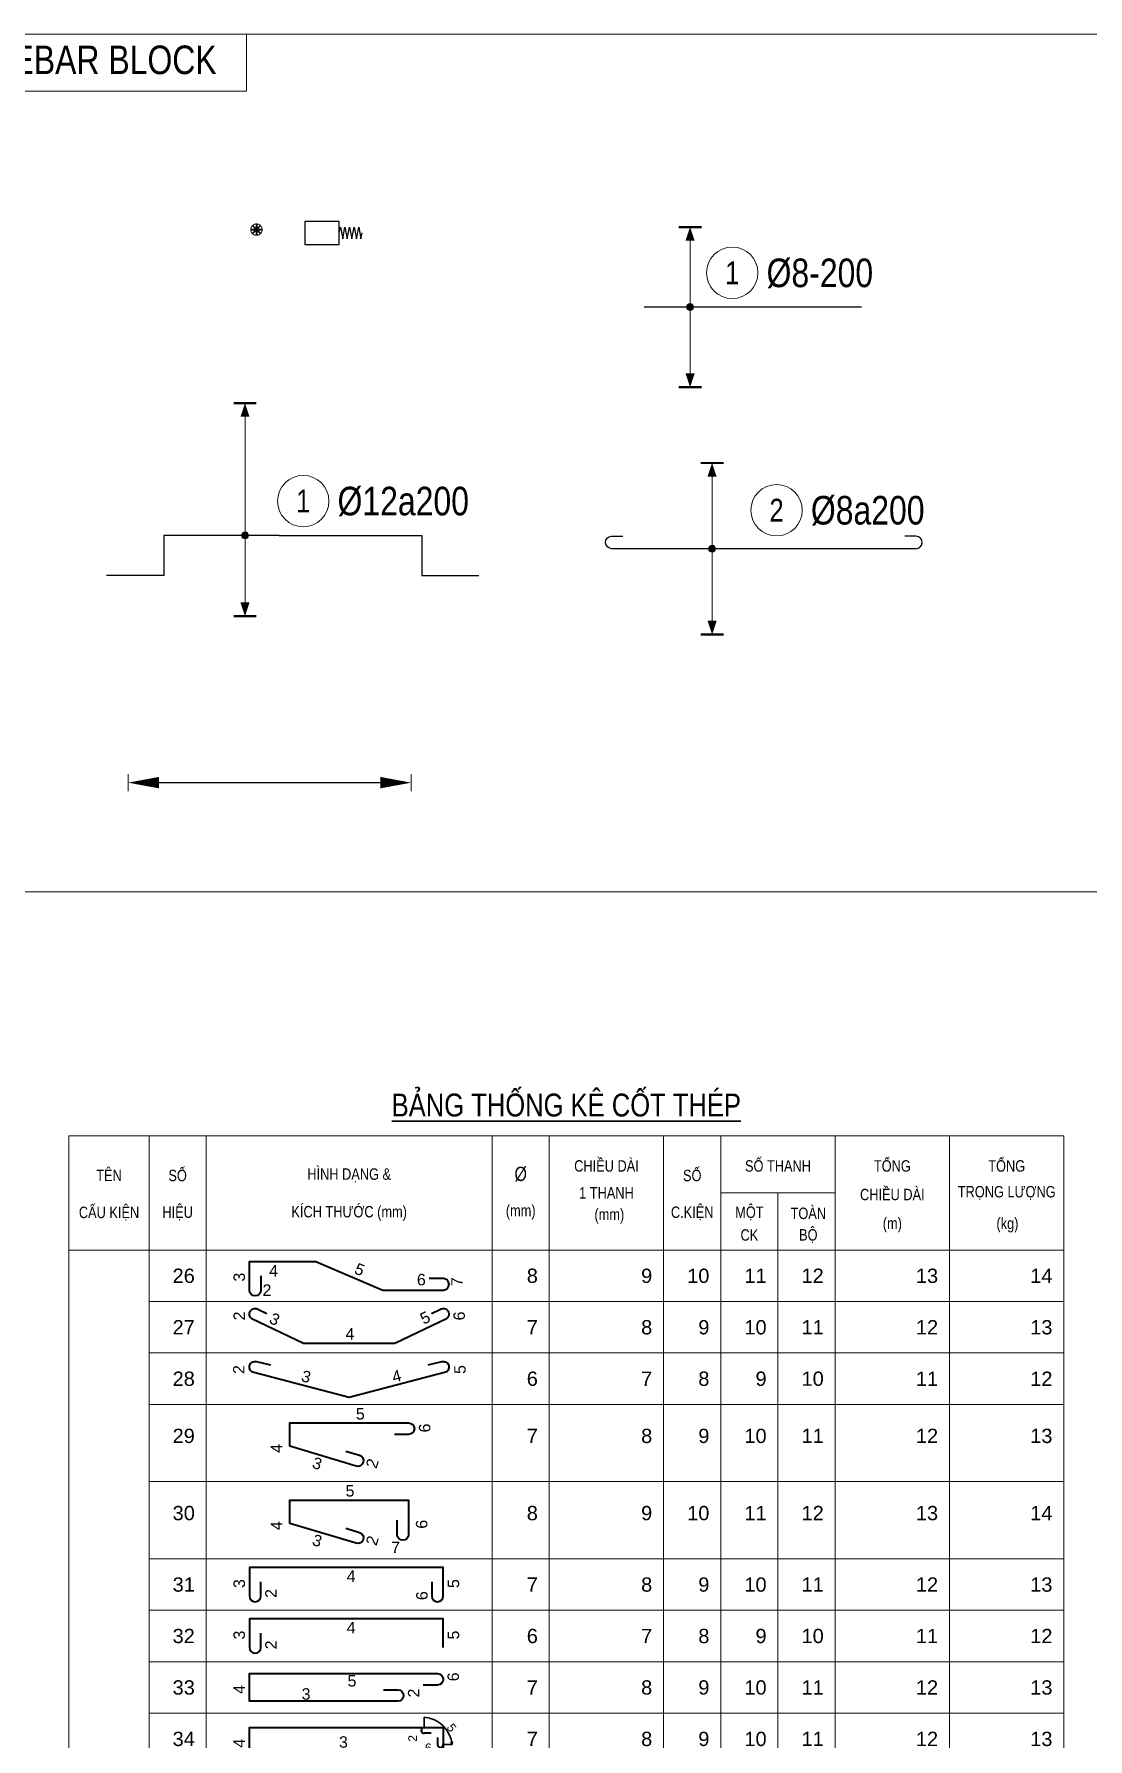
# Model space of a CAD drawing. Header units: millimetres. Extents: x -186788 to 266101, y -9748 to 236614.
# Drawn here: x -105172 to -95957, y 198409 to 213317 of the extents above; entities that cross this region are included whole.
import ezdxf
from ezdxf.enums import TextEntityAlignment as Align

# ---------------------------------------------------------------- set-up
doc = ezdxf.new("R2010")
doc.units = ezdxf.units.MM
doc.header["$MEASUREMENT"] = 0
doc.header["$PDMODE"] = 1
for name, color, linetype, lineweight in [('kata_dim', 8, 'Continuous', 5), ('kata_net khung', 3, 'Continuous', 20), ('kata_text', 7, 'Continuous', 30), ('kata_thep chu', 1, 'Continuous', 35), ('NDC_FRAME', 7, 'Continuous', 20), ('NDC_S_REBAR', 4, 'Continuous', 35), ('NDC_S_VN TEXT', 7, 'Continuous', 20)]:
    doc.layers.add(name, color=color, linetype=linetype, lineweight=lineweight)
doc.styles.add('ARIAL', font='arial.ttf', dxfattribs={"width": 0.8})
doc.styles.add('kata_text', font='arial.ttf', dxfattribs={"width": 0.8})
doc.styles.add('NDC_DIM', font='', dxfattribs={"width": 0.75})
doc.styles.add('NDC_VIE TXT', font='arial.ttf', dxfattribs={"width": 0.8})
doc.styles.get('NDC_DIM').set_extended_font_data('Dotum')
doc.dimstyles.new('NDC_rai_thep', dxfattribs={"dimtxt": 2, "dimasz": 1, "dimexe": 0, "dimexo": 0, "dimtad": 1, "dimdec": 0, "dimzin": 12, "dimdsep": 46, "dimtxsty": 'NDC_DIM', "dimblk": 'kata_block_RUNTIC', "dimcen": 0, "dimse1": 1, "dimse2": 1, "dimclrd": 8, "dimclre": 6, "dimclrt": 7, "dimadec": 0, "dimazin": 3, "dimtfac": 1, "dimtdec": 0, "dimtmove": 2, "dimatfit": 3, "dimldrblk": 'kata_block_LEADERTIC', "dimfxl": 0, "dimtolj": 1, "dimtzin": 0, "dimlwd": -1, "dimlwe": -1, "dimarcsym": 0})

# ---------------------------------------------------------------- blocks, each defined once
blk = doc.blocks.new('dang26')
at = {"layer": 'kata_net khung'}
for p, q in [((0, 0), (0, -900)), ((0, 0), (0, -900)), ((1405, 0), (1405, -900)), ((1405, 0), (1405, -900)), ((2405, 0), (2405, -900)), ((7405, 0), (7405, -900)), ((8405, 0), (8405, -900)), ((10405, 0), (10405, -900)), ((11405, 0), (11405, -900)), ((12405, 0), (12405, -900)), ((13405, 0), (13405, -900)), ((15405, 0), (15405, -900)), ((17405, 0), (17405, -900)), ((1405, -900), (17405, -900)), ((1405, -900), (17405, -900))]:
    blk.add_line(p, q, dxfattribs=at)
at = {"layer": 'kata_thep chu'}
blk.add_lwpolyline([(3361, -451), (3361, -701, -1), (3161, -701), (3161, -201), (3411, -201), (4320, -201), (5492, -699), (6302, -699), (6552, -699, 1), (6552, -499), (6302, -499)], format="xyb", dxfattribs=at)
blk.add_lwpolyline([(3361, -451), (3361, -701, -1), (3161, -701), (3161, -201), (3411, -201), (4320, -201), (5492, -699), (6302, -699), (6552, -699, 1), (6552, -499), (6302, -499)], format="xyb", dxfattribs=at)
at = {"layer": 'kata_text', "style": 'kata_text'}
for tag, rotation, p in [('003', 90, (2981, -475)), ('005', 337, (5089, -340)), ('007', 90, (6790, -554))]:
    blk.add_attdef(tag, text='', height=200, rotation=rotation, dxfattribs=at).set_placement(p, align=Align.MIDDLE_CENTER)
for tag, p in [('004', (3504, -363)), ('002', (3389, -701))]:
    blk.add_attdef(tag, text='', height=200, dxfattribs=at).set_placement(p, align=Align.MIDDLE_LEFT)
for tag, height, p in [('001', 250, (2205, -450)), ('006', 200, (6245, -517)), ('008', 250, (8205, -450)), ('009', 250, (10205, -450)), ('010', 250, (11205, -450)), ('011', 250, (12205, -450)), ('012', 250, (13205, -450)), ('013', 250, (15205, -450)), ('014', 250, (17205, -450))]:
    blk.add_attdef(tag, text='', height=height, dxfattribs=at).set_placement(p, align=Align.MIDDLE_RIGHT)
blk = doc.blocks.new('dang27')
at = {"layer": 'kata_net khung'}
for p, q in [((0, 0), (0, -900)), ((1405, 0), (1405, -900)), ((2405, 0), (2405, -900)), ((7405, 0), (7405, -900)), ((8405, 0), (8405, -900)), ((10405, 0), (10405, -900)), ((11405, 0), (11405, -900)), ((12405, 0), (12405, -900)), ((13405, 0), (13405, -900)), ((15405, 0), (15405, -900)), ((17405, 0), (17405, -900)), ((1405, -900), (17405, -900))]:
    blk.add_line(p, q, dxfattribs=at)
at = {"layer": 'kata_thep chu'}
blk.add_lwpolyline([(6345, -211), (6491, -140, -1), (6608, -303), (5705, -737), (4105, -737), (3203, -303, -1), (3319, -140), (3466, -211)], format="xyb", dxfattribs=at)
at = {"layer": 'kata_text', "style": 'kata_text'}
for tag, p in [('002', (2981, -253)), ('006', (6829, -253))]:
    blk.add_attdef(tag, text='', height=200, rotation=90, dxfattribs=at).set_placement(p, align=Align.MIDDLE_CENTER)
blk.add_attdef('003', text='', height=200, rotation=334, dxfattribs=at).set_placement((3533, -274), align=Align.MIDDLE_LEFT)
blk.add_attdef('005', text='', height=200, rotation=26, dxfattribs=at).set_placement((6303, -249), align=Align.MIDDLE_RIGHT)
for tag, p in [('001', (2205, -450)), ('007', (8205, -450)), ('008', (10205, -450)), ('009', (11205, -450)), ('010', (12205, -450)), ('011', (13205, -450)), ('012', (15205, -450)), ('013', (17205, -450))]:
    blk.add_attdef(tag, text='', height=250, dxfattribs=at).set_placement(p, align=Align.MIDDLE_RIGHT)
blk.add_attdef('004', text='', height=200, dxfattribs=at).set_placement((4920, -565), align=Align.MIDDLE_CENTER)
blk = doc.blocks.new('dang28')
at = {"layer": 'kata_net khung'}
for p, q in [((0, 0), (0, -900)), ((1405, 0), (1405, -900)), ((2405, 0), (2405, -900)), ((7405, 0), (7405, -900)), ((8405, 0), (8405, -900)), ((10405, 0), (10405, -900)), ((11405, 0), (11405, -900)), ((12405, 0), (12405, -900)), ((13405, 0), (13405, -900)), ((15405, 0), (15405, -900)), ((17405, 0), (17405, -900)), ((1405, -900), (17405, -900))]:
    blk.add_line(p, q, dxfattribs=at)
at = {"layer": 'kata_thep chu'}
blk.add_lwpolyline([(6284, -209), (6527, -149, -1), (6575, -344), (4906, -780), (3237, -344, -1), (3285, -149), (3528, -209)], format="xyb", dxfattribs=at)
at = {"layer": 'kata_text', "style": 'kata_text'}
for tag, rotation, p in [('002', 90, (2973, -290)), ('003', 345, (4154, -413)), ('004', 15, (5734, -405)), ('005', 90, (6842, -290))]:
    blk.add_attdef(tag, text='', height=200, rotation=rotation, dxfattribs=at).set_placement(p, align=Align.MIDDLE_CENTER)
for tag, p in [('001', (2205, -450)), ('006', (8205, -450)), ('007', (10205, -450)), ('008', (11205, -450)), ('009', (12205, -450)), ('010', (13205, -450)), ('011', (15205, -450)), ('012', (17205, -450))]:
    blk.add_attdef(tag, text='', height=250, dxfattribs=at).set_placement(p, align=Align.MIDDLE_RIGHT)
blk = doc.blocks.new('dang29')
at = {"layer": 'kata_net khung'}
for p, q in [((0, 0), (0, -1350)), ((1405, 0), (1405, -1350)), ((2405, 0), (2405, -1350)), ((7405, 0), (7405, -1350)), ((8405, 0), (8405, -1350)), ((10405, 0), (10405, -1350)), ((11405, 0), (11405, -1350)), ((12405, 0), (12405, -1350)), ((13405, 0), (13405, -1350)), ((15405, 0), (15405, -1350)), ((17405, 0), (17405, -1350)), ((1405, -1350), (17405, -1350))]:
    blk.add_line(p, q, dxfattribs=at)
at = {"layer": 'kata_thep chu'}
blk.add_lwpolyline([(4845, -816), (5085, -888, -1), (5027, -1079), (3865, -731), (3865, -324), (5945, -324, -1), (5945, -524), (5695, -524)], format="xyb", dxfattribs=at)
at = {"layer": 'kata_text', "style": 'kata_text'}
for tag, height, p in [('005', 200, (5177, -164)), ('001', 250, (2205, -550)), ('007', 250, (8205, -550)), ('008', 250, (10205, -550)), ('009', 250, (11205, -550)), ('010', 250, (12205, -550)), ('011', 250, (13205, -550)), ('012', 250, (15205, -550)), ('013', 250, (17205, -550))]:
    blk.add_attdef(tag, text='', height=height, dxfattribs=at).set_placement(p, align=Align.MIDDLE_RIGHT)
blk.add_attdef('006', text='', height=200, rotation=90, dxfattribs=at).set_placement((6124, -412), align=Align.TOP_CENTER)
blk.add_attdef('004', text='', height=200, rotation=90, dxfattribs=at).set_placement((3633, -848), align=Align.MIDDLE_LEFT)
for tag, rotation, p in [('003', 343, (4346, -1031)), ('002', 73, (5308, -1031))]:
    blk.add_attdef(tag, text='', height=200, rotation=rotation, dxfattribs=at).set_placement(p, align=Align.MIDDLE_CENTER)
blk = doc.blocks.new('dang30')
at = {"layer": 'kata_net khung'}
for p, q in [((0, 0), (0, -1350)), ((1405, 0), (1405, -1350)), ((2405, 0), (2405, -1350)), ((7405, 0), (7405, -1350)), ((8405, 0), (8405, -1350)), ((10405, 0), (10405, -1350)), ((11405, 0), (11405, -1350)), ((12405, 0), (12405, -1350)), ((13405, 0), (13405, -1350)), ((15405, 0), (15405, -1350)), ((17405, 0), (17405, -1350)), ((1405, -1350), (17405, -1350))]:
    blk.add_line(p, q, dxfattribs=at)
at = {"layer": 'kata_thep chu'}
for points in [[(5027, -1079), (3865, -731), (3865, -324), (5945, -324), (5945, -675), (5945, -925, -1), (5745, -925), (5745, -675)], [(4845, -816), (5085, -888, -1), (5027, -1079), (4788, -1007)]]:
    blk.add_lwpolyline(points, format="xyb", dxfattribs=at)
at = {"layer": 'kata_text', "style": 'kata_text'}
blk.add_attdef('005', text='', height=200, dxfattribs=at).set_placement((4920, -161), align=Align.MIDDLE_CENTER)
for tag, p in [('001', (2205, -550)), ('008', (8205, -550)), ('009', (10205, -550)), ('010', (11205, -550)), ('011', (12205, -550)), ('012', (13205, -550)), ('013', (15205, -550)), ('014', (17205, -550))]:
    blk.add_attdef(tag, text='', height=250, dxfattribs=at).set_placement(p, align=Align.MIDDLE_RIGHT)
for tag, p in [('004', (3633, -848)), ('006', (6173, -824))]:
    blk.add_attdef(tag, text='', height=200, rotation=90, dxfattribs=at).set_placement(p, align=Align.MIDDLE_LEFT)
for tag, rotation, p in [('003', 343, (4346, -1031)), ('002', 73, (5308, -1031))]:
    blk.add_attdef(tag, text='', height=200, rotation=rotation, dxfattribs=at).set_placement(p, align=Align.MIDDLE_CENTER)
blk.add_attdef('007', text='', height=200, dxfattribs=at).set_placement((5640, -1149), align=Align.MIDDLE_LEFT)
blk = doc.blocks.new('dang31')
at = {"layer": 'kata_net khung'}
for p, q in [((0, 0), (0, -900)), ((1405, 0), (1405, -900)), ((2405, 0), (2405, -900)), ((7405, 0), (7405, -900)), ((8405, 0), (8405, -900)), ((10405, 0), (10405, -900)), ((11405, 0), (11405, -900)), ((12405, 0), (12405, -900)), ((13405, 0), (13405, -900)), ((15405, 0), (15405, -900)), ((17405, 0), (17405, -900)), ((1405, -900), (17405, -900))]:
    blk.add_line(p, q, dxfattribs=at)
at = {"layer": 'kata_thep chu'}
blk.add_lwpolyline([(6349, -400), (6349, -650, 1), (6549, -650), (6549, -150), (3161, -150), (3161, -650, 1), (3361, -650), (3361, -400)], format="xyb", dxfattribs=at)
at = {"layer": 'kata_text', "style": 'kata_text'}
for tag, p in [('003', (2981, -434)), ('005', (6728, -434)), ('002', (3536, -606)), ('006', (6177, -606))]:
    blk.add_attdef(tag, text='', height=200, rotation=90, dxfattribs=at).set_placement(p, align=Align.MIDDLE_CENTER)
blk.add_attdef('004', text='', height=200, dxfattribs=at).set_placement((4938, -305), align=Align.MIDDLE_CENTER)
for tag, p in [('001', (2205, -450)), ('007', (8205, -450)), ('008', (10205, -450)), ('009', (11205, -450)), ('010', (12205, -450)), ('011', (13205, -450)), ('012', (15205, -450)), ('013', (17205, -450))]:
    blk.add_attdef(tag, text='', height=250, dxfattribs=at).set_placement(p, align=Align.MIDDLE_RIGHT)
blk = doc.blocks.new('dang32')
at = {"layer": 'kata_net khung'}
for p, q in [((0, 0), (0, -900)), ((1405, 0), (1405, -900)), ((2405, 0), (2405, -900)), ((7405, 0), (7405, -900)), ((8405, 0), (8405, -900)), ((10405, 0), (10405, -900)), ((11405, 0), (11405, -900)), ((12405, 0), (12405, -900)), ((13405, 0), (13405, -900)), ((15405, 0), (15405, -900)), ((17405, 0), (17405, -900)), ((1405, -900), (17405, -900))]:
    blk.add_line(p, q, dxfattribs=at)
at = {"layer": 'kata_thep chu'}
blk.add_lwpolyline([(6549, -650), (6549, -150), (3161, -150), (3161, -650, 1), (3361, -650), (3361, -400)], format="xyb", dxfattribs=at)
at = {"layer": 'kata_text', "style": 'kata_text'}
for tag, p in [('003', (2981, -434)), ('005', (6728, -434)), ('002', (3536, -606))]:
    blk.add_attdef(tag, text='', height=200, rotation=90, dxfattribs=at).set_placement(p, align=Align.MIDDLE_CENTER)
blk.add_attdef('004', text='', height=200, dxfattribs=at).set_placement((4938, -305), align=Align.MIDDLE_CENTER)
for tag, p in [('001', (2205, -450)), ('006', (8205, -450)), ('007', (10205, -450)), ('008', (11205, -450)), ('009', (12205, -450)), ('010', (13205, -450)), ('011', (15205, -450)), ('012', (17205, -450))]:
    blk.add_attdef(tag, text='', height=250, dxfattribs=at).set_placement(p, align=Align.MIDDLE_RIGHT)
blk = doc.blocks.new('dang33')
at = {"layer": 'kata_net khung'}
for p, q in [((0, 0), (0, -900)), ((1405, 0), (1405, -900)), ((2405, 0), (2405, -900)), ((7405, 0), (7405, -900)), ((8405, 0), (8405, -900)), ((10405, 0), (10405, -900)), ((11405, 0), (11405, -900)), ((12405, 0), (12405, -900)), ((13405, 0), (13405, -900)), ((15405, 0), (15405, -900)), ((17405, 0), (17405, -900)), ((1405, -900), (17405, -900))]:
    blk.add_line(p, q, dxfattribs=at)
at = {"layer": 'kata_thep chu'}
blk.add_lwpolyline([(5507, -492), (5757, -492, -1), (5757, -692), (3161, -692), (3161, -208), (6449, -208, -1), (6449, -408), (6199, -408)], format="xyb", dxfattribs=at)
at = {"layer": 'kata_text', "style": 'kata_text'}
for tag, p in [('004', (2981, -484)), ('006', (6724, -265)), ('002', (6032, -548))]:
    blk.add_attdef(tag, text='', height=200, rotation=90, dxfattribs=at).set_placement(p, align=Align.MIDDLE_CENTER)
for tag, p in [('005', (4954, -335)), ('003', (4151, -564))]:
    blk.add_attdef(tag, text='', height=200, dxfattribs=at).set_placement(p, align=Align.MIDDLE_CENTER)
for tag, p in [('001', (2205, -450)), ('007', (8205, -450)), ('008', (10205, -450)), ('009', (11205, -450)), ('010', (12205, -450)), ('011', (13205, -450)), ('012', (15205, -450)), ('013', (17205, -450))]:
    blk.add_attdef(tag, text='', height=250, dxfattribs=at).set_placement(p, align=Align.MIDDLE_RIGHT)
blk = doc.blocks.new('_Open30')
at = {"color": 0, "linetype": 'ByBlock', "lineweight": -2}
for p, q in [((-1, 0.27), (0, 0)), ((0, 0), (-1, -0.27)), ((0, 0), (-1, 0))]:
    blk.add_line(p, q, dxfattribs=at)
blk = doc.blocks.new('dang34')
at = {"layer": 'kata_net khung'}
for p, q in [((0, 0), (0, -900)), ((1405, 0), (1405, -900)), ((2405, 0), (2405, -900)), ((7405, 0), (7405, -900)), ((8405, 0), (8405, -900)), ((10405, 0), (10405, -900)), ((11405, 0), (11405, -900)), ((12405, 0), (12405, -900)), ((13405, 0), (13405, -900)), ((15405, 0), (15405, -900)), ((17405, 0), (17405, -900)), ((1405, -900), (17405, -900))]:
    blk.add_line(p, q, dxfattribs=at)
at = {"layer": 'kata_text'}
for p, q in [((6215, -251), (6215, -67)), ((6549, -550), (6707, -550))]:
    blk.add_line(p, q, dxfattribs=at)
blk.add_arc((6163, -612), 547, 6.4792, 84.4891, dxfattribs=at)
at = {"layer": 'kata_thep chu'}
for p, q in [((6340, -351), (6215, -351)), ((6449, -425), (6449, -550))]:
    blk.add_line(p, q, dxfattribs=at)
blk.add_lwpolyline([(6549, -734), (3161, -734), (3161, -251), (6549, -251)], close=True, dxfattribs=at)
for centre, start, end in [((6215, -301), 90, 270), ((6499, -550), 180, 0)]:
    blk.add_arc(centre, 50, start, end, dxfattribs=at)
at = {"layer": 'kata_text', "xscale": 48.51052304282904, "yscale": 48.51052304282904, "zscale": 48.51052304282904, "rotation": 278.5623752484834}
blk.add_blockref('_Open30', (6706, -549), dxfattribs=at)
at = {"layer": 'kata_text', "style": 'kata_text'}
for tag, height, rotation, p in [('002', 150, 90, (6013, -440)), ('005', 150, 306.1792, (6697, -255)), ('004', 200, 90, (2981, -526))]:
    blk.add_attdef(tag, text='', height=height, rotation=rotation, dxfattribs=at).set_placement(p, align=Align.MIDDLE_CENTER)
for tag, p in [('001', (2205, -450)), ('007', (8205, -450)), ('008', (10205, -450)), ('009', (11205, -450)), ('010', (12205, -450)), ('011', (13205, -450)), ('012', (15205, -450)), ('013', (17205, -450))]:
    blk.add_attdef(tag, text='', height=250, dxfattribs=at).set_placement(p, align=Align.MIDDLE_RIGHT)
for tag, height, p in [('003', 200, (4804, -504)), ('006', 150, (6289, -604))]:
    blk.add_attdef(tag, text='', height=height, dxfattribs=at).set_placement(p, align=Align.MIDDLE_CENTER)
blk = doc.blocks.new('kata_block_THEP')
at = {"layer": 'kata_thep chu', "color": 0}
for p, q in [((-0.5, 0), (0.5, 0)), ((-0.35, 0.35), (0.35, -0.35)), ((0.35, 0.35), (-0.35, -0.35)), ((0, 0.5), (0, -0.5))]:
    blk.add_line(p, q, dxfattribs=at)
at = {"layer": 'kata_thep chu', "color": 0, "const_width": 0.0833}
blk.add_lwpolyline([(-0.5, 0, 1), (0.5, 0, 1), (-0.5, 0, 1)], format="xyb", dxfattribs=at)
blk = doc.blocks.new('*U122')
h = blk.add_hatch(color=6)
edge = h.paths.add_edge_path()
edge.add_arc((-4.18, 0), 0.3, 0, 360)
for p, q in [((0, 0), (-12.95, 0)), ((13.63, 0), (0, 0))]:
    blk.add_line(p, q)
for points in [[(-12.95, 0, -0.96621), (-12.99, 1.1), (-11.99, 1.1)], [(13.63, 0, 0.96621), (13.67, 1.1), (12.67, 1.1)]]:
    blk.add_lwpolyline(points, format="xyb")
at = {"layer": 'kata_dim', "color": 6}
for q in [(-4.18, 7.5), (-4.18, -7.5)]:
    blk.add_line((-4.18, 0), q, dxfattribs=at)
for points in [[(-5.18, 7.5, 0.2, 0.2, 0), (-3.18, 7.5, 0, 0, 0)], [(-5.18, -7.5, 0.2, 0.2, 0), (-3.18, -7.5, 0, 0, 0)]]:
    blk.add_lwpolyline(points, format="xyseb", dxfattribs=at)
at = {"layer": 'kata_dim'}
blk.add_circle((1.46, 3.37), 2.25, dxfattribs=at)
at = {"layer": 'kata_dim', "color": 6}
blk.add_circle((-4.18, 0), 0.3, dxfattribs=at)
for points in [[(-4.58, 6.3), (-4.18, 7.5), (-3.78, 6.3)], [(-4.58, -6.3), (-4.18, -7.5), (-3.78, -6.3)]]:
    blk.add_solid(points, dxfattribs=at)
at = {"layer": 'kata_text', "color": 3, "style": 'kata_text', "width": 0.8}
blk.add_attdef('DKT', (4.46, 2.12), '', height=2.5, dxfattribs=at)
at = {"layer": 'kata_text', "style": 'kata_text', "width": 0.8}
blk.add_attdef('KHT', text='', height=2, dxfattribs=at).set_placement((1.46, 3.37), align=Align.MIDDLE_CENTER)
blk = doc.blocks.new('*U123')
h = blk.add_hatch(color=6)
edge = h.paths.add_edge_path()
edge.add_arc((-2.99, 0), 0.3, 0, 360)
for p, q in [((0, 0), (-10.09, 0)), ((-10.09, 0), (-10.09, -3.5)), ((0, 0), (12.46, 0)), ((12.46, 0), (12.46, -3.5)), ((-10.09, -3.5), (-15.09, -3.5)), ((12.46, -3.5), (17.46, -3.5))]:
    blk.add_line(p, q)
at = {"layer": 'kata_dim', "color": 6}
for q in [(-2.99, 11.57), (-2.99, -7.07)]:
    blk.add_line((-2.99, 0), q, dxfattribs=at)
for points in [[(-3.99, 11.57, 0.2, 0.2, 0), (-1.99, 11.57, 0, 0, 0)], [(-3.99, -7.07, 0.2, 0.2, 0), (-1.99, -7.07, 0, 0, 0)]]:
    blk.add_lwpolyline(points, format="xyseb", dxfattribs=at)
at = {"layer": 'kata_dim'}
blk.add_circle((2.1, 3), 2.25, dxfattribs=at)
at = {"layer": 'kata_dim', "color": 6}
blk.add_circle((-2.99, 0), 0.3, dxfattribs=at)
for points in [[(-3.39, 10.37), (-2.99, 11.57), (-2.59, 10.37)], [(-3.39, -5.87), (-2.99, -7.07), (-2.59, -5.87)]]:
    blk.add_solid(points, dxfattribs=at)
at = {"layer": 'kata_text', "style": 'kata_text', "width": 0.8}
blk.add_attdef('KHT', text='', height=2, dxfattribs=at).set_placement((2.1, 3), align=Align.MIDDLE_CENTER)
at = {"layer": 'kata_text', "color": 3, "style": 'kata_text', "width": 0.8}
blk.add_attdef('DKT', (5.1, 1.75), '', height=2.5, dxfattribs=at)
blk = doc.blocks.new('kata_block_COUPLER')
at = {"color": 0}
blk.add_lwpolyline([(-1.5, -1), (1.5, -1), (1.5, 1), (-1.5, 1)], close=True, dxfattribs=at)
blk = doc.blocks.new('kata_block_RUNTIC')
at = {"layer": 'kata_dim', "color": 6}
blk.add_line((0, 0.75), (0, -0.75), dxfattribs=at)
blk.add_lwpolyline([(0, 0, 0, 1, 0), (-2.7, 0, 1, 1, 0)], format="xyseb", dxfattribs=at)
blk = doc.blocks.new('*D232')
at = {"color": 8, "transparency": 16777216}
blk.add_line((-100092, 69599), (-97817, 69599), dxfattribs=at)
at = {"layer": 'Defpoints', "color": 0, "transparency": 16777216}
for p in [(-100192, 69599), (-97717, 69599), (-97717, 69599)]:
    blk.add_point(p, dxfattribs=at)
at = {"color": 8, "transparency": 16777216, "xscale": 100, "yscale": 100, "zscale": 100, "rotation": 180}
blk.add_blockref('kata_block_RUNTIC', (-100192, 69599), dxfattribs=at)
at = {"color": 8, "transparency": 16777216, "xscale": 100, "yscale": 100, "zscale": 100}
blk.add_blockref('kata_block_RUNTIC', (-97717, 69599), dxfattribs=at)
blk = doc.blocks.new('kata_block_LEADERTIC')
at = {"layer": 'kata_dim', "color": 6}
blk.add_lwpolyline([(0, 0, 0, 1, 0), (-2.7, 0, 1, 1, 0)], format="xyseb", dxfattribs=at)
blk = doc.blocks.new('kata_block_REN')
blk.add_lwpolyline([(0, 0), (5, 25), (15, -25), (25, 25), (35, -25), (45, 25), (55, -25), (65, 25), (75, -25), (85, 25), (95, -25), (100, 0)])
blk = doc.blocks.new('*U223')
h = blk.add_hatch(color=6)
edge = h.paths.add_edge_path()
edge.add_arc((-3, 0), 0.3, 0, 360)
for p, q in [((0, 0), (-7, 0)), ((12, 0), (0, 0))]:
    blk.add_line(p, q)
at = {"layer": 'kata_dim', "color": 6}
for q in [(-3, 7), (-3, -7)]:
    blk.add_line((-3, 0), q, dxfattribs=at)
for points in [[(-4, 7, 0.2, 0.2, 0), (-2, 7, 0, 0, 0)], [(-4, -7, 0.2, 0.2, 0), (-2, -7, 0, 0, 0)]]:
    blk.add_lwpolyline(points, format="xyseb", dxfattribs=at)
at = {"layer": 'kata_dim'}
blk.add_circle((0.69, 3), 2.25, dxfattribs=at)
at = {"layer": 'kata_dim', "color": 6}
blk.add_circle((-3, 0), 0.3, dxfattribs=at)
for points in [[(-3.4, 5.8), (-3, 7), (-2.6, 5.8)], [(-3.4, -5.8), (-3, -7), (-2.6, -5.8)]]:
    blk.add_solid(points, dxfattribs=at)
at = {"layer": 'kata_text', "style": 'kata_text', "width": 0.8}
blk.add_attdef('KHT', text='', height=2, dxfattribs=at).set_placement((0.69, 3), align=Align.MIDDLE_CENTER)
at = {"layer": 'kata_text', "color": 3, "style": 'kata_text', "width": 0.8}
blk.add_attdef('DKT', (3.69, 1.75), '', height=2.5, dxfattribs=at)
blk = doc.blocks.new('Tieude')
at = {"layer": 'kata_net khung'}
for p, q in [((0, 2000), (0, 0)), ((0, 2000), (17405, 2000)), ((1405, 2000), (1405, 0)), ((2405, 2000), (2405, 0)), ((7405, 2000), (7405, 0)), ((8405, 2000), (8405, 0)), ((10405, 2000), (10405, 0)), ((11405, 1000), (11405, 2000)), ((13405, 2000), (13405, 0)), ((15405, 2000), (15405, 0)), ((17405, 2000), (17405, 0)), ((11405, 1000), (13405, 1000)), ((11405, 1000), (11405, 0)), ((12405, 1000), (12405, 0)), ((0, 0), (17405, 0))]:
    blk.add_line(p, q, dxfattribs=at)
at = {"layer": 'kata_text', "style": 'kata_text', "width": 0.8}
for s, height, p in [('%%UBẢNG THỐNG KÊ CỐT THÉP', 400, (8703, 2594)), ('CHIỀU DÀI', 200, (9405, 1500)), ('SỐ THANH', 200, (12405, 1500)), ('TỔNG', 200, (14405, 1500)), ('TỔNG', 200, (16405, 1500)), ('TÊN', 200, (705, 1333)), ('SỐ', 200, (1905, 1333)), ('HÌNH DẠNG &', 200, (4905, 1333)), ('%%C', 250, (7905, 1333)), ('SỐ', 200, (10905, 1333)), ('1 THANH', 200, (9405, 1000)), ('CHIỀU DÀI', 200, (14405, 1000)), ('TRỌNG LƯỢNG', 200, (16405, 1000)), ('CẤU KIỆN', 200, (705, 667)), ('HIỆU', 200, (1905, 667)), ('KÍCH THƯỚC (mm)', 200, (4905, 667)), ('(mm)', 200, (7905, 667)), ('(mm)', 200, (9455, 599)), ('C.KIỆN', 200, (10905, 667)), ('MỘT', 200, (11905, 667)), ('TOÀN', 200, (12935, 667)), ('CK', 200, (11905, 264)), ('BỘ', 200, (12935, 271)), ('(m)', 200, (14405, 443)), ('(kg)', 200, (16418, 443))]:
    blk.add_text(s, height=height, dxfattribs=at).set_placement(p, align=Align.MIDDLE)
blk = doc.blocks.new('NDC_S_ISO_A1_B3CC1')
at = {"layer": 'NDC_FRAME'}
for p, q in [((-81604.8, 76145), (-111604.8, 76145)), ((-99157.1, 75645), (-99157.1, 76145)), ((-101604.8, 75645), (-99157.1, 75645)), ((-111604.8, 68645), (-81604.8, 68645))]:
    blk.add_line(p, q, dxfattribs=at)
for name, p, xscale, yscale, zscale in [('kata_block_COUPLER', (-98495.8, 74406), 100, 100, 100), ('kata_block_REN', (-98345.8, 74406), 2, 2, 2)]:
    blk.add_blockref(name, p, dxfattribs=dict(xscale=xscale, yscale=yscale, zscale=zscale))
at = {"xscale": 100, "yscale": 100, "zscale": 100}
for name, p, values in [('*U223', (-94977.9, 73757.2), {'KHT': '1', 'DKT': '%%C8-200'}), ('*U123', (-98870.9, 71761.4), {'KHT': '1', 'DKT': '%%c12a200'}), ('*U122', (-94667.4, 71644.4), {'KHT': '2', 'DKT': '%%c8a200'})]:
    blk.add_blockref(name, p, dxfattribs=at).add_auto_attribs(values)
at = {"layer": 'NDC_S_REBAR', "xscale": 100, "yscale": 100, "zscale": 100}
blk.add_blockref('kata_block_THEP', (-99069.8, 74435.3), dxfattribs=at)
at = {"layer": 'NDC_S_VN TEXT', "xscale": 0.5, "yscale": 0.5, "zscale": 0.5}
blk.add_blockref('Tieude', (-100711.5, 65511.5), dxfattribs=at)
at = {"layer": 'NDC_S_VN TEXT'}
ref = blk.add_blockref('dang26', (-100711.5, 65511.5), dxfattribs=dict(at, xscale=0.5, yscale=0.5, zscale=0.5))
ref.add_attrib('001', '26', dxfattribs={"height": 125, "style": 'ARIAL'}).set_placement((-99608.8, 65286.5), align=Align.MIDDLE_RIGHT)
ref.add_attrib('002', '2', dxfattribs={"height": 100, "style": 'ARIAL'}).set_placement((-99016.8, 65161.1), align=Align.MIDDLE_LEFT)
ref.add_attrib('003', '3', dxfattribs={"height": 100, "rotation": 90, "style": 'ARIAL'}).set_placement((-99220.7, 65274.2), align=Align.MIDDLE_CENTER)
ref.add_attrib('004', '4', dxfattribs={"height": 100, "style": 'ARIAL'}).set_placement((-98959.4, 65330), align=Align.MIDDLE_LEFT)
ref.add_attrib('005', '5', dxfattribs={"height": 100, "rotation": 337, "style": 'ARIAL'}).set_placement((-98167, 65341.8), align=Align.MIDDLE_CENTER)
ref.add_attrib('006', '6', dxfattribs={"height": 100, "style": 'ARIAL'}).set_placement((-97589, 65253.1), align=Align.MIDDLE_RIGHT)
ref.add_attrib('007', '7', dxfattribs={"height": 100, "rotation": 90, "style": 'ARIAL'}).set_placement((-97316.4, 65234.5), align=Align.MIDDLE_CENTER)
ref.add_attrib('008', '8', dxfattribs={"height": 125, "style": 'ARIAL'}).set_placement((-96608.8, 65286.5), align=Align.MIDDLE_RIGHT)
ref.add_attrib('009', '9', dxfattribs={"height": 125, "style": 'ARIAL'}).set_placement((-95608.8, 65286.5), align=Align.MIDDLE_RIGHT)
ref.add_attrib('010', '10', dxfattribs={"height": 125, "style": 'ARIAL'}).set_placement((-95108.8, 65286.5), align=Align.MIDDLE_RIGHT)
ref.add_attrib('011', '11', dxfattribs={"height": 125, "style": 'ARIAL'}).set_placement((-94608.8, 65286.5), align=Align.MIDDLE_RIGHT)
ref.add_attrib('012', '12', dxfattribs={"height": 125, "style": 'ARIAL'}).set_placement((-94108.8, 65286.7), align=Align.MIDDLE_RIGHT)
ref.add_attrib('013', '13', dxfattribs={"height": 125, "style": 'ARIAL'}).set_placement((-93108.8, 65286.5), align=Align.MIDDLE_RIGHT)
ref.add_attrib('014', '14', dxfattribs={"height": 125, "style": 'ARIAL'}).set_placement((-92108.8, 65286.5), align=Align.MIDDLE_RIGHT)
ref = blk.add_blockref('dang27', (-100711.5, 65061.5), dxfattribs=dict(at, xscale=0.5, yscale=0.5, zscale=0.5))
ref.add_attrib('001', '27', dxfattribs={"height": 125, "style": 'ARIAL'}).set_placement((-99608.8, 64836.5), align=Align.MIDDLE_RIGHT)
ref.add_attrib('002', '2', dxfattribs={"height": 100, "rotation": 90, "style": 'ARIAL'}).set_placement((-99220.7, 64935.2), align=Align.MIDDLE_CENTER)
ref.add_attrib('003', '3', dxfattribs={"height": 100, "rotation": 334, "style": 'ARIAL'}).set_placement((-98945.2, 64924.3), align=Align.MIDDLE_LEFT)
ref.add_attrib('004', '4', dxfattribs={"height": 100, "style": 'ARIAL'}).set_placement((-98251.7, 64778.9), align=Align.MIDDLE_CENTER)
ref.add_attrib('005', '5', dxfattribs={"height": 100, "rotation": 26, "style": 'ARIAL'}).set_placement((-97559.9, 64936.9), align=Align.MIDDLE_RIGHT)
ref.add_attrib('006', '6', dxfattribs={"height": 100, "rotation": 90, "style": 'ARIAL'}).set_placement((-97297.2, 64935.2), align=Align.MIDDLE_CENTER)
ref.add_attrib('007', '7', dxfattribs={"height": 125, "style": 'ARIAL'}).set_placement((-96608.8, 64836.5), align=Align.MIDDLE_RIGHT)
ref.add_attrib('008', '8', dxfattribs={"height": 125, "style": 'ARIAL'}).set_placement((-95608.8, 64836.5), align=Align.MIDDLE_RIGHT)
ref.add_attrib('009', '9', dxfattribs={"height": 125, "style": 'ARIAL'}).set_placement((-95108.8, 64836.5), align=Align.MIDDLE_RIGHT)
ref.add_attrib('010', '10', dxfattribs={"height": 125, "style": 'ARIAL'}).set_placement((-94608.8, 64836.5), align=Align.MIDDLE_RIGHT)
ref.add_attrib('011', '11', dxfattribs={"height": 125, "style": 'ARIAL'}).set_placement((-94108.8, 64836.7), align=Align.MIDDLE_RIGHT)
ref.add_attrib('012', '12', dxfattribs={"height": 125, "style": 'ARIAL'}).set_placement((-93108.8, 64836.5), align=Align.MIDDLE_RIGHT)
ref.add_attrib('013', '13', dxfattribs={"height": 125, "style": 'ARIAL'}).set_placement((-92108.8, 64836.5), align=Align.MIDDLE_RIGHT)
ref = blk.add_blockref('dang28', (-100711.5, 64611.5), dxfattribs=dict(at, xscale=0.5, yscale=0.5, zscale=0.5))
ref.add_attrib('001', '28', dxfattribs={"height": 125, "style": 'ARIAL'}).set_placement((-99608.8, 64386.5), align=Align.MIDDLE_RIGHT)
ref.add_attrib('002', '2', dxfattribs={"height": 100, "rotation": 90, "style": 'ARIAL'}).set_placement((-99224.8, 64466.7), align=Align.MIDDLE_CENTER)
ref.add_attrib('003', '3', dxfattribs={"height": 100, "rotation": 345, "style": 'ARIAL'}).set_placement((-98634.6, 64405), align=Align.MIDDLE_CENTER)
ref.add_attrib('004', '4', dxfattribs={"height": 100, "rotation": 15, "style": 'ARIAL'}).set_placement((-97844.3, 64409), align=Align.MIDDLE_CENTER)
ref.add_attrib('005', '5', dxfattribs={"height": 100, "rotation": 90, "style": 'ARIAL'}).set_placement((-97290.6, 64466.7), align=Align.MIDDLE_CENTER)
ref.add_attrib('006', '6', dxfattribs={"height": 125, "style": 'ARIAL'}).set_placement((-96608.8, 64386.5), align=Align.MIDDLE_RIGHT)
ref.add_attrib('007', '7', dxfattribs={"height": 125, "style": 'ARIAL'}).set_placement((-95608.8, 64386.5), align=Align.MIDDLE_RIGHT)
ref.add_attrib('008', '8', dxfattribs={"height": 125, "style": 'ARIAL'}).set_placement((-95108.8, 64386.5), align=Align.MIDDLE_RIGHT)
ref.add_attrib('009', '9', dxfattribs={"height": 125, "style": 'ARIAL'}).set_placement((-94608.8, 64386.5), align=Align.MIDDLE_RIGHT)
ref.add_attrib('010', '10', dxfattribs={"height": 125, "style": 'ARIAL'}).set_placement((-94108.8, 64386.7), align=Align.MIDDLE_RIGHT)
ref.add_attrib('011', '11', dxfattribs={"height": 125, "style": 'ARIAL'}).set_placement((-93108.8, 64386.5), align=Align.MIDDLE_RIGHT)
ref.add_attrib('012', '12', dxfattribs={"height": 125, "style": 'ARIAL'}).set_placement((-92108.8, 64386.5), align=Align.MIDDLE_RIGHT)
ref = blk.add_blockref('dang29', (-100711.5, 64161.5), dxfattribs=dict(at, xscale=0.5, yscale=0.5, zscale=0.5))
ref.add_attrib('001', '29', dxfattribs={"height": 125, "style": 'ARIAL'}).set_placement((-99608.8, 63886.5), align=Align.MIDDLE_RIGHT)
ref.add_attrib('002', '2', dxfattribs={"height": 100, "rotation": 73, "style": 'ARIAL'}).set_placement((-98057.3, 63646), align=Align.MIDDLE_CENTER)
ref.add_attrib('003', '3', dxfattribs={"height": 100, "rotation": 343, "style": 'ARIAL'}).set_placement((-98538.2, 63646), align=Align.MIDDLE_CENTER)
ref.add_attrib('004', '4', dxfattribs={"height": 100, "rotation": 90, "style": 'ARIAL'}).set_placement((-98894.8, 63737.7), align=Align.MIDDLE_LEFT)
ref.add_attrib('005', '5', dxfattribs={"height": 100, "style": 'ARIAL'}).set_placement((-98122.7, 64079.3), align=Align.MIDDLE_RIGHT)
ref.add_attrib('006', '6', dxfattribs={"height": 100, "rotation": 90, "style": 'ARIAL'}).set_placement((-97649.2, 63955.6), align=Align.TOP_CENTER)
ref.add_attrib('007', '7', dxfattribs={"height": 125, "style": 'ARIAL'}).set_placement((-96608.8, 63886.5), align=Align.MIDDLE_RIGHT)
ref.add_attrib('008', '8', dxfattribs={"height": 125, "style": 'ARIAL'}).set_placement((-95608.8, 63886.5), align=Align.MIDDLE_RIGHT)
ref.add_attrib('009', '9', dxfattribs={"height": 125, "style": 'ARIAL'}).set_placement((-95108.8, 63886.5), align=Align.MIDDLE_RIGHT)
ref.add_attrib('010', '10', dxfattribs={"height": 125, "style": 'ARIAL'}).set_placement((-94608.8, 63886.5), align=Align.MIDDLE_RIGHT)
ref.add_attrib('011', '11', dxfattribs={"height": 125, "style": 'ARIAL'}).set_placement((-94108.8, 63886.7), align=Align.MIDDLE_RIGHT)
ref.add_attrib('012', '12', dxfattribs={"height": 125, "style": 'ARIAL'}).set_placement((-93108.8, 63886.5), align=Align.MIDDLE_RIGHT)
ref.add_attrib('013', '13', dxfattribs={"height": 125, "style": 'ARIAL'}).set_placement((-92108.8, 63886.5), align=Align.MIDDLE_RIGHT)
ref = blk.add_blockref('dang30', (-100711.5, 63486.5), dxfattribs=dict(at, xscale=0.5, yscale=0.5, zscale=0.5))
ref.add_attrib('001', '30', dxfattribs={"height": 125, "style": 'ARIAL'}).set_placement((-99608.8, 63211.5), align=Align.MIDDLE_RIGHT)
ref.add_attrib('002', '2', dxfattribs={"height": 100, "rotation": 73, "style": 'ARIAL'}).set_placement((-98057.3, 62971), align=Align.MIDDLE_CENTER)
ref.add_attrib('003', '3', dxfattribs={"height": 100, "rotation": 343, "style": 'ARIAL'}).set_placement((-98538.2, 62971), align=Align.MIDDLE_CENTER)
ref.add_attrib('004', '4', dxfattribs={"height": 100, "rotation": 90, "style": 'ARIAL'}).set_placement((-98894.8, 63062.7), align=Align.MIDDLE_LEFT)
ref.add_attrib('005', '5', dxfattribs={"height": 100, "style": 'ARIAL'}).set_placement((-98251.7, 63406.2), align=Align.MIDDLE_CENTER)
ref.add_attrib('006', '6', dxfattribs={"height": 100, "rotation": 90, "style": 'ARIAL'}).set_placement((-97625.2, 63074.7), align=Align.MIDDLE_LEFT)
ref.add_attrib('007', '7', dxfattribs={"height": 100, "style": 'ARIAL'}).set_placement((-97891.5, 62911.8), align=Align.MIDDLE_LEFT)
ref.add_attrib('008', '8', dxfattribs={"height": 125, "style": 'ARIAL'}).set_placement((-96608.8, 63211.5), align=Align.MIDDLE_RIGHT)
ref.add_attrib('009', '9', dxfattribs={"height": 125, "style": 'ARIAL'}).set_placement((-95608.8, 63211.5), align=Align.MIDDLE_RIGHT)
ref.add_attrib('010', '10', dxfattribs={"height": 125, "style": 'ARIAL'}).set_placement((-95108.8, 63211.5), align=Align.MIDDLE_RIGHT)
ref.add_attrib('011', '11', dxfattribs={"height": 125, "style": 'ARIAL'}).set_placement((-94608.8, 63211.5), align=Align.MIDDLE_RIGHT)
ref.add_attrib('012', '12', dxfattribs={"height": 125, "style": 'ARIAL'}).set_placement((-94108.8, 63211.7), align=Align.MIDDLE_RIGHT)
ref.add_attrib('013', '13', dxfattribs={"height": 125, "style": 'ARIAL'}).set_placement((-93108.8, 63211.5), align=Align.MIDDLE_RIGHT)
ref.add_attrib('014', '14', dxfattribs={"height": 125, "style": 'ARIAL'}).set_placement((-92108.8, 63211.5), align=Align.MIDDLE_RIGHT)
ref = blk.add_blockref('dang31', (-100711.5, 62811.5), dxfattribs=dict(at, xscale=0.5, yscale=0.5, zscale=0.5))
ref.add_attrib('001', '31', dxfattribs={"height": 125, "style": 'ARIAL'}).set_placement((-99608.8, 62586.5), align=Align.MIDDLE_RIGHT)
ref.add_attrib('002', '2', dxfattribs={"height": 100, "rotation": 90, "style": 'ARIAL'}).set_placement((-98943.3, 62508.4), align=Align.MIDDLE_CENTER)
ref.add_attrib('003', '3', dxfattribs={"height": 100, "rotation": 90, "style": 'ARIAL'}).set_placement((-99220.7, 62594.7), align=Align.MIDDLE_CENTER)
ref.add_attrib('004', '4', dxfattribs={"height": 100, "style": 'ARIAL'}).set_placement((-98242.2, 62659.3), align=Align.MIDDLE_CENTER)
ref.add_attrib('005', '5', dxfattribs={"height": 100, "rotation": 90, "style": 'ARIAL'}).set_placement((-97347.3, 62594.7), align=Align.MIDDLE_CENTER)
ref.add_attrib('006', '6 ', dxfattribs={"height": 100, "rotation": 90, "style": 'ARIAL'}).set_placement((-97622.9, 62508.4), align=Align.MIDDLE_CENTER)
ref.add_attrib('007', '7', dxfattribs={"height": 125, "style": 'ARIAL'}).set_placement((-96608.8, 62586.5), align=Align.MIDDLE_RIGHT)
ref.add_attrib('008', '8', dxfattribs={"height": 125, "style": 'ARIAL'}).set_placement((-95608.8, 62586.5), align=Align.MIDDLE_RIGHT)
ref.add_attrib('009', '9', dxfattribs={"height": 125, "style": 'ARIAL'}).set_placement((-95108.8, 62586.5), align=Align.MIDDLE_RIGHT)
ref.add_attrib('010', '10', dxfattribs={"height": 125, "style": 'ARIAL'}).set_placement((-94608.8, 62586.5), align=Align.MIDDLE_RIGHT)
ref.add_attrib('011', '11', dxfattribs={"height": 125, "style": 'ARIAL'}).set_placement((-94108.8, 62586.7), align=Align.MIDDLE_RIGHT)
ref.add_attrib('012', '12', dxfattribs={"height": 125, "style": 'ARIAL'}).set_placement((-93108.8, 62586.5), align=Align.MIDDLE_RIGHT)
ref.add_attrib('013', '13', dxfattribs={"height": 125, "style": 'ARIAL'}).set_placement((-92108.8, 62586.5), align=Align.MIDDLE_RIGHT)
ref = blk.add_blockref('dang32', (-100711.5, 62361.5), dxfattribs=dict(at, xscale=0.5, yscale=0.5, zscale=0.5))
ref.add_attrib('001', '32', dxfattribs={"height": 125, "style": 'ARIAL'}).set_placement((-99608.8, 62136.5), align=Align.MIDDLE_RIGHT)
ref.add_attrib('002', '2', dxfattribs={"height": 100, "rotation": 90, "style": 'ARIAL'}).set_placement((-98943.3, 62058.4), align=Align.MIDDLE_CENTER)
ref.add_attrib('003', '3', dxfattribs={"height": 100, "rotation": 90, "style": 'ARIAL'}).set_placement((-99220.7, 62144.7), align=Align.MIDDLE_CENTER)
ref.add_attrib('004', '4', dxfattribs={"height": 100, "style": 'ARIAL'}).set_placement((-98242.2, 62209.3), align=Align.MIDDLE_CENTER)
ref.add_attrib('005', '5', dxfattribs={"height": 100, "rotation": 90, "style": 'ARIAL'}).set_placement((-97347.3, 62144.7), align=Align.MIDDLE_CENTER)
ref.add_attrib('006', '6', dxfattribs={"height": 125, "style": 'ARIAL'}).set_placement((-96608.8, 62136.5), align=Align.MIDDLE_RIGHT)
ref.add_attrib('007', '7', dxfattribs={"height": 125, "style": 'ARIAL'}).set_placement((-95608.8, 62136.5), align=Align.MIDDLE_RIGHT)
ref.add_attrib('008', '8', dxfattribs={"height": 125, "style": 'ARIAL'}).set_placement((-95108.8, 62136.5), align=Align.MIDDLE_RIGHT)
ref.add_attrib('009', '9', dxfattribs={"height": 125, "style": 'ARIAL'}).set_placement((-94608.8, 62136.5), align=Align.MIDDLE_RIGHT)
ref.add_attrib('010', '10', dxfattribs={"height": 125, "style": 'ARIAL'}).set_placement((-94108.8, 62136.7), align=Align.MIDDLE_RIGHT)
ref.add_attrib('011', '11', dxfattribs={"height": 125, "style": 'ARIAL'}).set_placement((-93108.8, 62136.5), align=Align.MIDDLE_RIGHT)
ref.add_attrib('012', '12', dxfattribs={"height": 125, "style": 'ARIAL'}).set_placement((-92108.8, 62136.5), align=Align.MIDDLE_RIGHT)
ref = blk.add_blockref('dang33', (-100711.5, 61911.5), dxfattribs=dict(at, xscale=0.5, yscale=0.5, zscale=0.5))
ref.add_attrib('001', '33', dxfattribs={"height": 125, "style": 'ARIAL'}).set_placement((-99608.8, 61686.5), align=Align.MIDDLE_RIGHT)
ref.add_attrib('002', '2', dxfattribs={"height": 100, "rotation": 90, "style": 'ARIAL'}).set_placement((-97695.4, 61637.6), align=Align.MIDDLE_CENTER)
ref.add_attrib('003', '3', dxfattribs={"height": 100, "style": 'ARIAL'}).set_placement((-98635.8, 61629.5), align=Align.MIDDLE_CENTER)
ref.add_attrib('004', '4', dxfattribs={"height": 100, "rotation": 90, "style": 'ARIAL'}).set_placement((-99220.7, 61669.7), align=Align.MIDDLE_CENTER)
ref.add_attrib('005', '5', dxfattribs={"height": 100, "style": 'ARIAL'}).set_placement((-98234.3, 61744.2), align=Align.MIDDLE_CENTER)
ref.add_attrib('006', '6', dxfattribs={"height": 100, "rotation": 90, "style": 'ARIAL'}).set_placement((-97349.3, 61779.1), align=Align.MIDDLE_CENTER)
ref.add_attrib('007', '7', dxfattribs={"height": 125, "style": 'ARIAL'}).set_placement((-96608.8, 61686.5), align=Align.MIDDLE_RIGHT)
ref.add_attrib('008', '8', dxfattribs={"height": 125, "style": 'ARIAL'}).set_placement((-95608.8, 61686.5), align=Align.MIDDLE_RIGHT)
ref.add_attrib('009', '9', dxfattribs={"height": 125, "style": 'ARIAL'}).set_placement((-95108.8, 61686.5), align=Align.MIDDLE_RIGHT)
ref.add_attrib('010', '10', dxfattribs={"height": 125, "style": 'ARIAL'}).set_placement((-94608.8, 61686.5), align=Align.MIDDLE_RIGHT)
ref.add_attrib('011', '11', dxfattribs={"height": 125, "style": 'ARIAL'}).set_placement((-94108.8, 61686.7), align=Align.MIDDLE_RIGHT)
ref.add_attrib('012', '12', dxfattribs={"height": 125, "style": 'ARIAL'}).set_placement((-93108.8, 61686.5), align=Align.MIDDLE_RIGHT)
ref.add_attrib('013', '13', dxfattribs={"height": 125, "style": 'ARIAL'}).set_placement((-92108.8, 61686.5), align=Align.MIDDLE_RIGHT)
ref = blk.add_blockref('dang34', (-100711.5, 61461.5), dxfattribs=dict(at, xscale=0.5, yscale=0.5, zscale=0.5))
ref.add_attrib('001', '34', dxfattribs={"height": 125, "style": 'ARIAL'}).set_placement((-99608.8, 61236.5), align=Align.MIDDLE_RIGHT)
ref.add_attrib('002', '2', dxfattribs={"height": 75, "rotation": 90, "style": 'ARIAL'}).set_placement((-97704.8, 61241.3), align=Align.MIDDLE_CENTER)
ref.add_attrib('003', '3', dxfattribs={"height": 100, "style": 'ARIAL'}).set_placement((-98309.5, 61209.4), align=Align.MIDDLE_CENTER)
ref.add_attrib('004', '4', dxfattribs={"height": 100, "rotation": 90, "style": 'ARIAL'}).set_placement((-99220.7, 61198.6), align=Align.MIDDLE_CENTER)
ref.add_attrib('005', '5', dxfattribs={"height": 75, "rotation": 306.17917, "style": 'ARIAL'}).set_placement((-97363, 61334.1), align=Align.MIDDLE_CENTER)
ref.add_attrib('006', '6', dxfattribs={"height": 75, "style": 'ARIAL'}).set_placement((-97566.9, 61159.6), align=Align.MIDDLE_CENTER)
ref.add_attrib('007', '7', dxfattribs={"height": 125, "style": 'ARIAL'}).set_placement((-96608.8, 61236.5), align=Align.MIDDLE_RIGHT)
ref.add_attrib('008', '8', dxfattribs={"height": 125, "style": 'ARIAL'}).set_placement((-95608.8, 61236.5), align=Align.MIDDLE_RIGHT)
ref.add_attrib('009', '9', dxfattribs={"height": 125, "style": 'ARIAL'}).set_placement((-95108.8, 61236.5), align=Align.MIDDLE_RIGHT)
ref.add_attrib('010', '10', dxfattribs={"height": 125, "style": 'ARIAL'}).set_placement((-94608.8, 61236.5), align=Align.MIDDLE_RIGHT)
ref.add_attrib('011', '11', dxfattribs={"height": 125, "style": 'ARIAL'}).set_placement((-94108.8, 61236.7), align=Align.MIDDLE_RIGHT)
ref.add_attrib('012', '12', dxfattribs={"height": 125, "style": 'ARIAL'}).set_placement((-93108.8, 61236.5), align=Align.MIDDLE_RIGHT)
ref.add_attrib('013', '13', dxfattribs={"height": 125, "style": 'ARIAL'}).set_placement((-92108.8, 61236.5), align=Align.MIDDLE_RIGHT)
at = {"layer": 'NDC_S_VN TEXT', "color": 3, "style": 'NDC_VIE TXT', "width": 0.8}
blk.add_text('REBAR BLOCK', height=250, dxfattribs=at).set_placement((-101404.8, 75920), align=Align.MIDDLE_LEFT)
dim = blk.add_aligned_dim(p1=(-100191.6, 69599), p2=(-97717.4, 69599), distance=0, text=' ', dimstyle='NDC_rai_thep', override={"dimscale": 100, "dimtxt": 2})
dim.commit()
dim.dimension.update_dxf_attribs({"geometry": '*D232', "text_midpoint": (-98954.5, 69599)})

msp = doc.modelspace()

# ---------------------------------------------------------------- block references
msp.add_blockref('NDC_S_ISO_A1_B3CC1', (-4157.6, 137172.4))

doc.saveas('drawing.dxf')
